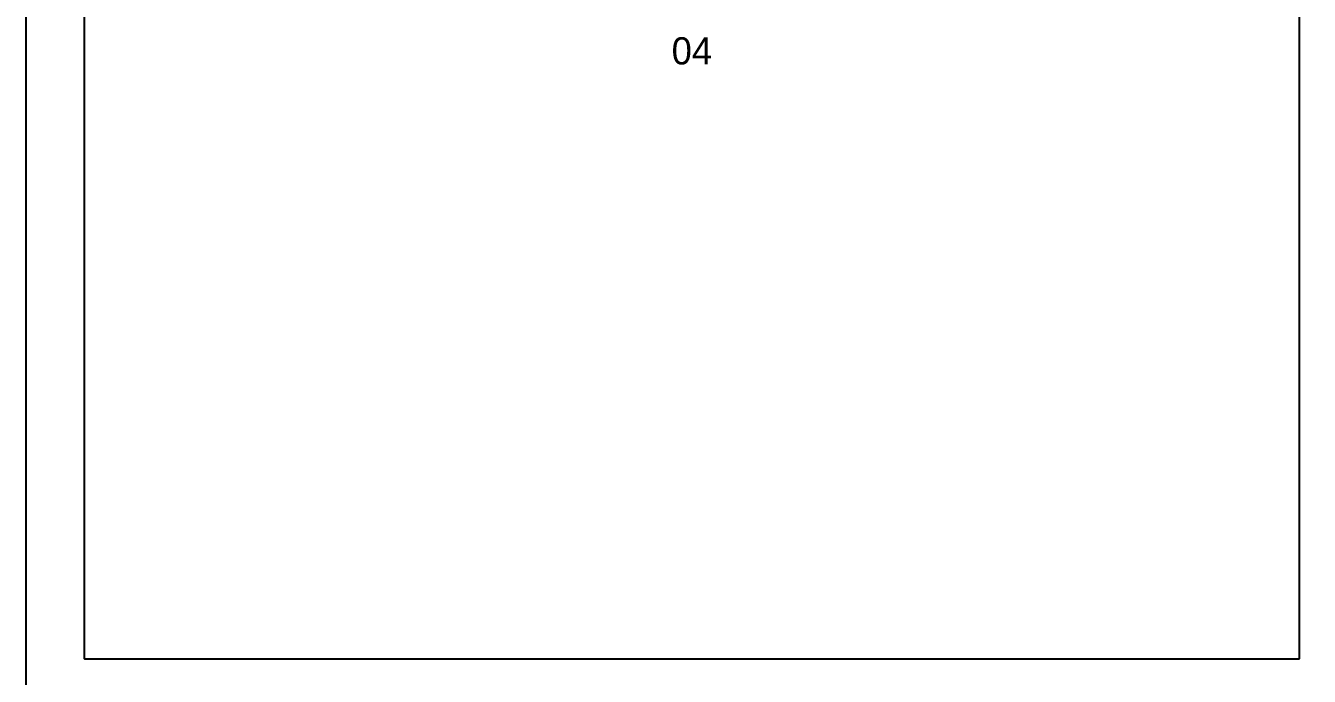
# Model space of a CAD drawing. Header units: millimetres. Extents: x 0 to 600, y 0 to 900.
# Drawn here: x 0 to 283.1, y 373.2 to 516.7 of the extents above; entities that cross this region are included whole.
import ezdxf
from ezdxf.enums import TextEntityAlignment as Align

# ---------------------------------------------------------------- set-up
doc = ezdxf.new("R2010")
doc.units = ezdxf.units.MM
for name, color, linetype in [('CORTE', 1, 'Continuous'), ('GRABADO', 5, 'Continuous'), ('HOJA', 8, 'Continuous')]:
    doc.layers.add(name, color=color, linetype=linetype)

msp = doc.modelspace()

# ---------------------------------------------------------------- linework, layer by layer
at = {"layer": 'CORTE'}
msp.add_lwpolyline([(280.82, 732.69), (280.82, 456.02), (280.82, 455.71), (280.82, 453.06), (280.82, 451.11), (280.82, 450.38), (280.82, 450.3), (280.82, 449.46), (280.82, 436.68), (280.82, 436.26), (280.82, 435.48), (280.82, 433.77), (280.82, 433.76), (280.82, 433.76), (280.82, 433.68), (280.82, 433.03), (280.82, 425.38), (280.82, 424.83), (280.82, 424.42), (280.82, 424.01), (280.82, 424), (280.82, 424), (280.82, 423.23), (280.82, 421.64), (280.82, 420.96), (280.82, 420.36), (280.82, 419.48), (280.82, 418.48), (280.82, 418.12), (280.82, 418.11), (280.82, 418.11), (280.82, 417.91), (280.82, 417.32), (280.82, 416.77), (280.82, 416.76), (280.82, 408.52), (280.82, 408.52), (280.82, 408.52), (280.82, 408.1), (280.82, 408.1), (280.82, 407.94), (280.82, 407.26), (280.82, 407.14), (280.82, 406.95), (280.82, 406.87), (280.82, 406.74), (280.82, 406.63), (280.82, 406.36), (280.82, 406.05), (280.82, 405.78), (280.82, 405.46), (280.82, 405.17), (280.82, 404.76), (280.82, 404.61), (280.82, 404.5), (280.82, 404.22), (280.82, 403.92), (280.82, 403.66), (280.82, 403.48), (280.82, 403.37), (280.82, 403.03), (280.82, 402.7), (280.82, 402.49), (280.82, 402.18), (280.82, 401.97), (280.82, 401.52), (280.82, 401.15), (280.82, 400.92), (280.82, 400.77), (280.82, 388.22), (280.82, 387.98), (280.82, 387.71), (280.82, 387.47), (280.82, 387.26), (280.82, 387), (280.82, 386.75), (280.82, 386.53), (280.82, 386.25), (280.82, 385.99), (280.82, 385.79), (280.82, 377.07), (280.82, 377.06), (280.82, 377.05), (280.81, 377.04), (280.81, 377.03), (280.8, 377.02), (280.8, 377.02), (280.79, 377.01), (280.78, 377), (280.77, 377), (280.76, 377), (280.75, 377), (96.23, 377), (96.12, 377), (95.77, 377), (95.77, 377), (95.58, 377), (94.72, 377), (94.59, 377), (94.54, 377), (94.51, 377), (94.29, 377), (94.16, 377), (94.05, 377), (93.68, 377), (93.49, 377), (93.41, 377), (93.32, 377), (93.03, 377), (92.74, 377), (92.71, 377), (70.91, 377), (70.91, 377), (70.86, 377), (70.85, 377), (70.61, 377), (70.29, 377), (70, 377), (69.86, 377), (69.62, 377), (69.23, 377), (68.9, 377), (68.8, 377), (68.63, 377), (68.33, 377), (68.33, 377), (68.33, 377), (68.19, 377), (68.19, 377), (68.13, 377), (67.99, 377), (67.87, 377), (67.82, 377), (67.76, 377), (67.76, 377), (67.49, 377), (67.18, 377), (66.91, 377), (66.55, 377), (66.39, 377), (51.35, 377), (50.82, 377), (50.29, 377), (49.81, 377), (49.07, 377), (48.32, 377), (47.63, 377), (47.3, 377), (47.3, 377), (47.08, 377), (46.69, 377), (46.4, 377), (46.08, 377), (45.81, 377), (45.65, 377), (45.52, 377), (45.41, 377), (45.3, 377), (45.08, 377), (44.8, 377), (44.54, 377), (44.32, 377), (44.11, 377), (43.95, 377), (43.7, 377), (43.38, 377), (43.21, 377), (43.13, 377), (43.03, 377), (42.78, 377), (42.37, 377), (41.96, 377), (41.69, 377), (41.45, 377), (41.04, 377), (40.85, 377), (40.63, 377), (40.41, 377), (40.14, 377), (20.39, 377), (20.25, 377), (20.12, 377), (19.98, 377), (19.81, 377), (19.65, 377), (19.49, 377), (19.33, 377), (19.14, 377), (19, 377), (18.83, 377), (18.67, 377), (18.51, 377), (18.34, 377), (18.18, 377), (18.01, 377), (17.85, 377), (17.71, 377), (17.55, 377), (17.35, 377), (17.16, 377), (16.99, 377), (16.81, 377), (16.65, 377), (16.49, 377), (16.32, 377), (16.15, 377), (13.07, 377), (13.07, 377), (13.06, 377), (13.05, 377), (13.04, 377.01), (13.04, 377.01), (13.03, 377.01), (13.03, 377.02), (13.02, 377.02), (13.02, 377.03), (13.01, 377.03), (13.01, 377.04), (13.01, 377.04), (13, 377.05), (13, 377.06), (13, 377.07), (13, 377.07), (13, 377.07), (13, 627.09)], dxfattribs=at)
at = {"layer": 'GRABADO'}
msp.add_lwpolyline([(280.82, 732.69), (280.82, 478.57), (280.82, 478.18), (280.82, 474.76), (280.82, 472.26), (280.82, 471.32), (280.82, 471.22), (280.82, 470.14), (280.82, 453.71), (280.82, 453.17), (280.82, 452.17), (280.82, 449.97), (280.82, 449.96), (280.82, 449.96), (280.82, 449.85), (280.82, 449.01), (280.82, 439.18), (280.82, 438.48), (280.82, 437.95), (280.82, 437.42), (280.82, 437.42), (280.82, 437.42), (280.82, 436.41), (280.82, 434.38), (280.82, 433.5), (280.82, 432.72), (280.82, 431.59), (280.82, 430.31), (280.82, 429.84), (280.82, 429.84), (280.82, 429.57), (280.82, 428.82), (280.82, 428.11), (280.82, 428.1), (280.82, 417.5), (280.82, 417.5), (280.82, 417.5), (280.82, 416.98), (280.82, 416.98), (280.82, 416.76), (280.82, 415.89), (280.82, 415.73), (280.82, 415.49), (280.82, 415.38), (280.82, 415.21), (280.82, 415.07), (280.82, 414.73), (280.82, 414.33), (280.82, 413.99), (280.82, 413.57), (280.82, 413.2), (280.82, 412.68), (280.82, 412.47), (280.82, 412.34), (280.82, 411.97), (280.82, 411.59), (280.82, 411.25), (280.82, 411.02), (280.82, 410.88), (280.82, 410.44), (280.82, 410.02), (280.82, 409.75), (280.82, 409.35), (280.82, 409.08), (280.82, 408.51), (280.82, 408.03), (280.82, 407.73), (280.82, 407.54), (280.82, 391.4), (280.82, 391.09), (280.82, 390.75), (280.82, 390.44), (280.82, 390.17), (280.82, 389.83), (280.82, 389.51), (280.82, 389.23), (280.82, 388.87), (280.82, 388.54), (280.82, 388.28), (280.82, 377.07), (280.82, 377.06), (280.82, 377.05), (280.81, 377.04), (280.81, 377.03), (280.8, 377.02), (280.8, 377.02), (280.79, 377.01), (280.78, 377), (280.77, 377), (280.76, 377), (280.75, 377), (119.99, 377), (119.85, 377), (119.4, 377), (119.4, 377), (119.16, 377), (118.05, 377), (117.88, 377), (117.81, 377), (117.77, 377), (117.49, 377), (117.32, 377), (117.18, 377), (116.7, 377), (116.46, 377), (116.36, 377), (116.25, 377), (115.87, 377), (115.5, 377), (115.46, 377), (87.45, 377), (87.45, 377), (87.43, 377), (87.38, 377), (87.36, 377), (87.05, 377), (86.63, 377), (86.26, 377), (86.08, 377), (85.78, 377), (85.28, 377), (84.84, 377), (84.72, 377), (84.5, 377), (84.12, 377), (84.11, 377), (84.11, 377), (83.94, 377), (83.94, 377), (83.85, 377), (83.68, 377), (83.52, 377), (83.46, 377), (83.39, 377), (83.39, 377), (83.04, 377), (82.64, 377), (82.29, 377), (81.83, 377), (81.62, 377), (62.28, 377), (61.6, 377), (60.93, 377), (60.3, 377), (59.35, 377), (58.39, 377), (57.5, 377), (57.07, 377), (57.07, 377), (56.8, 377), (56.3, 377), (55.93, 377), (55.51, 377), (55.16, 377), (54.96, 377), (54.8, 377), (54.65, 377), (54.51, 377), (54.22, 377), (53.86, 377), (53.53, 377), (53.25, 377), (52.97, 377), (52.77, 377), (52.46, 377), (52.03, 377), (51.82, 377), (51.72, 377), (51.59, 377), (51.27, 377), (50.73, 377), (50.21, 377), (49.87, 377), (49.56, 377), (49.03, 377), (48.79, 377), (48.51, 377), (48.22, 377), (47.87, 377), (22.48, 377), (22.31, 377), (22.13, 377), (21.95, 377), (21.74, 377), (21.53, 377), (21.33, 377), (21.12, 377), (20.88, 377), (20.69, 377), (20.47, 377), (20.27, 377), (20.06, 377), (19.85, 377), (19.64, 377), (19.42, 377), (19.21, 377), (19.04, 377), (18.83, 377), (18.57, 377), (18.32, 377), (18.1, 377), (17.88, 377), (17.67, 377), (17.47, 377), (17.25, 377), (17.03, 377), (13.07, 377), (13.07, 377), (13.06, 377), (13.05, 377), (13.04, 377.01), (13.04, 377.01), (13.03, 377.01), (13.03, 377.02), (13.02, 377.02), (13.02, 377.03), (13.01, 377.03), (13.01, 377.04), (13.01, 377.04), (13, 377.05), (13, 377.06), (13, 377.07), (13, 377.07), (13, 596.92)], dxfattribs=at)
at = {"layer": 'HOJA'}
msp.add_lwpolyline([(0, 0), (600, 0), (600, 900), (0, 900)], close=True, dxfattribs=at)

# ---------------------------------------------------------------- texts
at = {"layer": 'GRABADO'}
msp.add_text('04', height=6, dxfattribs=at).set_placement((146.91, 511.14), align=Align.MIDDLE_CENTER)

doc.saveas('drawing.dxf')
